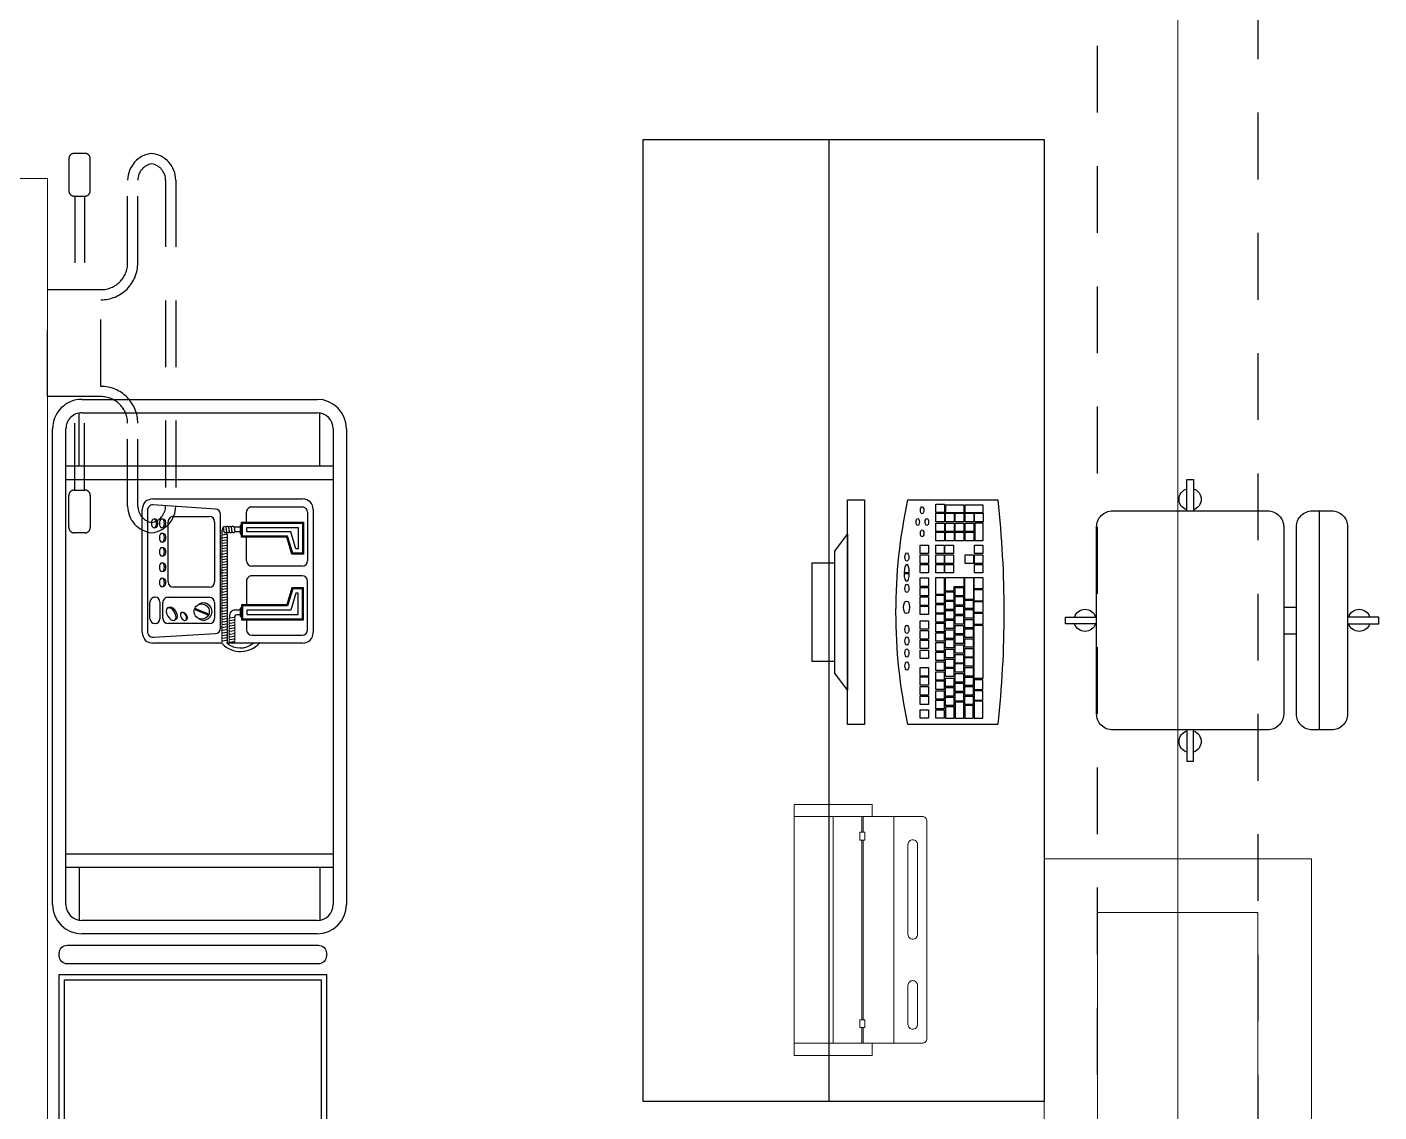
# Model space of a CAD drawing. Header units: metres. Extents: x -22 to 564, y 0 to 143.
# Drawn here: x 213.03 to 215.56, y 35.805 to 37.835 of the extents above; entities that cross this region are included whole.
import ezdxf

# ---------------------------------------------------------------- set-up
doc = ezdxf.new("R2010")
doc.units = ezdxf.units.M
for name, pattern in [('EJES630', [6.3, 5.5, -0.4, 0, -0.4]), ('XREF 2N NEURO-ONCOLOGIA$0$HIDDEN2', [0.1875, 0.125, -0.0625]), ('XREF 2N NEURO-ONCOLOGIA$0$RX-PBAJA$0$HIDDEN2', [0.1875, 0.125, -0.0625])]:
    doc.linetypes.add(name, pattern=pattern)
doc.layers.add('EJES', color=11, linetype='EJES630', lineweight=0)
doc.layers.add('XREF 2N NEURO-ONCOLOGIA$0$MUROS DE TABLAROCA', color=150, linetype='Continuous', lineweight=13)
for name, color, linetype in [('XREF 2N NEURO-ONCOLOGIA$0$CONTRAVENTEOS', 6, 'XREF 2N NEURO-ONCOLOGIA$0$HIDDEN2'), ('XREF 2N NEURO-ONCOLOGIA$0$MOBILIARIO', 161, 'Continuous'), ('XREF 2N NEURO-ONCOLOGIA$0$Mobiliario Fijo', 40, 'Continuous')]:
    doc.layers.add(name, color=color, linetype=linetype)

# ---------------------------------------------------------------- blocks, each defined once
blk = doc.blocks.new('XREF 2N NEURO-ONCOLOGIA$0$A-01 CONJUNTO$0$XR-PLANTA QUINTO NIVEL$0$COMPUTADORA PLASMA')
for points in [[(-0.0663, 0.2099), (-0.0983, 0.2099), (-0.0983, -0.2101), (-0.0663, -0.2101)], [(-0.0428, 0.114), (-0.0663, 0.146), (-0.0663, -0.146), (-0.0428, -0.114)]]:
    blk.add_lwpolyline(points, close=True)
blk.add_lwpolyline([(-0.0428, 0.0914), (0, 0.0914), (0, -0.0914), (-0.0428, -0.0914)])
blk = doc.blocks.new('XREF 2N NEURO-ONCOLOGIA$0$A-01 CONJUNTO$0$XR-PLANTA QUINTO NIVEL$0$TECLADO')
for p, q in [((0.1794, 0.21), (0.0114, 0.21)), ((0.0114, -0.21), (0.1794, -0.21))]:
    blk.add_line(p, q)
at = {"color": 0}
for p, q in [((0.075, 0.0647), (0.075, 0.0475)), ((0.1095, 0.0647), (0.075, 0.0647)), ((0.1095, 0.039), (0.1095, 0.0647)), ((0.1867, 0.0745), (0.177, 0.0745)), ((0.1867, 0.0726), (0.177, 0.0726)), ((0.075, 0.0475), (0.0933, 0.0475)), ((0.0933, 0.0475), (0.0933, 0.039)), ((0.0933, 0.039), (0.1095, 0.039))]:
    blk.add_line(p, q, dxfattribs=at)
for points in [[(0.0547, 0.1692), (0.0547, 0.1852), (0.0388, 0.1852), (0.0388, 0.1692), (0.0547, 0.1692)], [(0.0721, 0.1692), (0.0721, 0.1852), (0.0562, 0.1852), (0.0562, 0.1692), (0.0721, 0.1692)], [(0.091, 0.1692), (0.091, 0.1852), (0.075, 0.1852), (0.075, 0.1692), (0.091, 0.1692)], [(0.1091, 0.1692), (0.1091, 0.1852), (0.0931, 0.1852), (0.0931, 0.1692), (0.1091, 0.1692)], [(0.1272, 0.1862), (0.1272, 0.2022), (0.1112, 0.2022), (0.1112, 0.1862), (0.1272, 0.1862)], [(0.1272, 0.1692), (0.1272, 0.1852), (0.1112, 0.1852), (0.1112, 0.1692), (0.1272, 0.1692)], [(0.0721, 0.1507), (0.0721, 0.1666), (0.0562, 0.1666), (0.0562, 0.1507), (0.0721, 0.1507)], [(0.091, 0.1507), (0.091, 0.1666), (0.075, 0.1666), (0.075, 0.1507), (0.091, 0.1507)], [(0.1091, 0.1507), (0.1091, 0.1666), (0.0931, 0.1666), (0.0931, 0.1507), (0.1091, 0.1507)], [(0.1272, 0.1507), (0.1272, 0.1666), (0.1112, 0.1666), (0.1112, 0.1507), (0.1272, 0.1507)], [(0.0721, 0.1336), (0.0721, 0.1496), (0.0562, 0.1496), (0.0562, 0.1336), (0.0721, 0.1336)], [(0.091, 0.1336), (0.091, 0.1496), (0.075, 0.1496), (0.075, 0.1336), (0.091, 0.1336)], [(0.1091, 0.1336), (0.1091, 0.1496), (0.0931, 0.1496), (0.0931, 0.1336), (0.1091, 0.1336)], [(0.1272, 0.1336), (0.1272, 0.1496), (0.1112, 0.1496), (0.1112, 0.1336), (0.1272, 0.1336)], [(0.0552, 0.1096), (0.0552, 0.1256), (0.0392, 0.1256), (0.0392, 0.1096), (0.0552, 0.1096)], [(0.0552, 0.0912), (0.0552, 0.1072), (0.0392, 0.1072), (0.0392, 0.0912), (0.0552, 0.0912)], [(0.0726, 0.0912), (0.0726, 0.1072), (0.0566, 0.1072), (0.0566, 0.0912), (0.0726, 0.0912)], [(0.1102, 0.1096), (0.1102, 0.1256), (0.0942, 0.1256), (0.0942, 0.1096), (0.1102, 0.1096)], [(0.1102, 0.0912), (0.1102, 0.1072), (0.0942, 0.1072), (0.0942, 0.0912), (0.1102, 0.0912)], [(0.1276, 0.1096), (0.1276, 0.1256), (0.1116, 0.1256), (0.1116, 0.1096), (0.1276, 0.1096)], [(0.1276, 0.0912), (0.1276, 0.1072), (0.1116, 0.1072), (0.1116, 0.0912), (0.1276, 0.0912)], [(0.1569, 0.1096), (0.1569, 0.1256), (0.1409, 0.1256), (0.1409, 0.1096), (0.1569, 0.1096)], [(0.1569, 0.0912), (0.1569, 0.1072), (0.1409, 0.1072), (0.1409, 0.0912), (0.1569, 0.0912)], [(0.0552, 0.0734), (0.0552, 0.0893), (0.0392, 0.0893), (0.0392, 0.0734), (0.0552, 0.0734)], [(0.1102, 0.0734), (0.1102, 0.0893), (0.0942, 0.0893), (0.0942, 0.0734), (0.1102, 0.0734)], [(0.1276, 0.0734), (0.1276, 0.0893), (0.1116, 0.0893), (0.1116, 0.0734), (0.1276, 0.0734)], [(0.1569, 0.0734), (0.1569, 0.0893), (0.1409, 0.0893), (0.1409, 0.0734), (0.1569, 0.0734)], [(0.1569, 0.048), (0.1569, 0.064), (0.1409, 0.064), (0.1409, 0.048), (0.1569, 0.048)], [(0.0914, 0.0303), (0.0914, 0.0462), (0.0754, 0.0462), (0.0754, 0.0303), (0.0914, 0.0303)], [(0.0914, 0.0131), (0.0914, 0.0291), (0.0754, 0.0291), (0.0754, 0.0131), (0.0914, 0.0131)], [(0.1095, 0.0219), (0.1095, 0.0379), (0.0935, 0.0379), (0.0935, 0.0219), (0.1095, 0.0219)], [(0.1276, 0.0159), (0.1276, 0.0319), (0.1116, 0.0319), (0.1116, 0.0159), (0.1276, 0.0159)], [(0.1569, 0.0303), (0.1569, 0.0462), (0.1409, 0.0462), (0.1409, 0.0303), (0.1569, 0.0303)], [(0.1569, 0.0124), (0.1569, 0.0284), (0.1409, 0.0284), (0.1409, 0.0124), (0.1569, 0.0124)], [(0.0733, 0.0066), (0.0733, 0.0225), (0.0573, 0.0225), (0.0573, 0.0066), (0.0733, 0.0066)], [(0.0733, -0.0111), (0.0733, 0.0048), (0.0573, 0.0048), (0.0573, -0.0111), (0.0733, -0.0111)], [(0.0914, -0.0046), (0.0914, 0.0114), (0.0754, 0.0114), (0.0754, -0.0046), (0.0914, -0.0046)], [(0.1095, 0.0048), (0.1095, 0.0207), (0.0935, 0.0207), (0.0935, 0.0048), (0.1095, 0.0048)], [(0.1095, -0.013), (0.1095, 0.003), (0.0935, 0.003), (0.0935, -0.013), (0.1095, -0.013)], [(0.1276, -0.0018), (0.1276, 0.0142), (0.1116, 0.0142), (0.1116, -0.0018), (0.1276, -0.0018)], [(0.1569, -0.0046), (0.1569, 0.0114), (0.1409, 0.0114), (0.1409, -0.0046), (0.1569, -0.0046)], [(0.0733, -0.0296), (0.0733, -0.0136), (0.0573, -0.0136), (0.0573, -0.0296), (0.0733, -0.0296)], [(0.0914, -0.0223), (0.0914, -0.0063), (0.0754, -0.0063), (0.0754, -0.0223), (0.0914, -0.0223)], [(0.0914, -0.0407), (0.0914, -0.0248), (0.0754, -0.0248), (0.0754, -0.0407), (0.0914, -0.0407)], [(0.1095, -0.0307), (0.1095, -0.0147), (0.0935, -0.0147), (0.0935, -0.0307), (0.1095, -0.0307)], [(0.1276, -0.019), (0.1276, -0.003), (0.1116, -0.003), (0.1116, -0.019), (0.1276, -0.019)], [(0.1276, -0.0367), (0.1276, -0.0207), (0.1116, -0.0207), (0.1116, -0.0367), (0.1276, -0.0367)], [(0.1569, -0.0321), (0.1569, -0.0161), (0.1409, -0.0161), (0.1409, -0.0321), (0.1569, -0.0321)], [(0.0733, -0.0474), (0.0733, -0.0314), (0.0573, -0.0314), (0.0573, -0.0474), (0.0733, -0.0474)], [(0.0733, -0.0658), (0.0733, -0.0499), (0.0573, -0.0499), (0.0573, -0.0658), (0.0733, -0.0658)], [(0.0914, -0.0586), (0.0914, -0.0426), (0.0754, -0.0426), (0.0754, -0.0586), (0.0914, -0.0586)], [(0.1095, -0.0491), (0.1095, -0.0331), (0.0935, -0.0331), (0.0935, -0.0491), (0.1095, -0.0491)], [(0.1276, -0.0544), (0.1276, -0.0384), (0.1116, -0.0384), (0.1116, -0.0544), (0.1276, -0.0544)], [(0.1569, -0.0505), (0.1569, -0.0345), (0.1409, -0.0345), (0.1409, -0.0505), (0.1569, -0.0505)], [(0.0733, -0.0841), (0.0733, -0.0681), (0.0573, -0.0681), (0.0573, -0.0841), (0.0733, -0.0841)], [(0.0914, -0.077), (0.0914, -0.061), (0.0754, -0.061), (0.0754, -0.077), (0.0914, -0.077)], [(0.1095, -0.0669), (0.1095, -0.051), (0.0935, -0.051), (0.0935, -0.0669), (0.1095, -0.0669)], [(0.1095, -0.0854), (0.1095, -0.0694), (0.0935, -0.0694), (0.0935, -0.0854), (0.1095, -0.0854)], [(0.1276, -0.0728), (0.1276, -0.0568), (0.1116, -0.0568), (0.1116, -0.0728), (0.1276, -0.0728)], [(0.1276, -0.0907), (0.1276, -0.0747), (0.1116, -0.0747), (0.1116, -0.0907), (0.1276, -0.0907)], [(0.1569, -0.0683), (0.1569, -0.0524), (0.1409, -0.0524), (0.1409, -0.0683), (0.1569, -0.0683)], [(0.1569, -0.0867), (0.1569, -0.0708), (0.1409, -0.0708), (0.1409, -0.0867), (0.1569, -0.0867)], [(0.0733, -0.1011), (0.0733, -0.0851), (0.0573, -0.0851), (0.0573, -0.1011), (0.0733, -0.1011)], [(0.0914, -0.0953), (0.0914, -0.0793), (0.0754, -0.0793), (0.0754, -0.0953), (0.0914, -0.0953)], [(0.0914, -0.1123), (0.0914, -0.0963), (0.0754, -0.0963), (0.0754, -0.1123), (0.0914, -0.1123)], [(0.1095, -0.1036), (0.1095, -0.0877), (0.0935, -0.0877), (0.0935, -0.1036), (0.1095, -0.1036)], [(0.1276, -0.1091), (0.1276, -0.0931), (0.1116, -0.0931), (0.1116, -0.1091), (0.1276, -0.1091)], [(0.0733, -0.1197), (0.0733, -0.1037), (0.0573, -0.1037), (0.0573, -0.1197), (0.0733, -0.1197)], [(0.0733, -0.1374), (0.0733, -0.1214), (0.0573, -0.1214), (0.0573, -0.1374), (0.0733, -0.1374)], [(0.0914, -0.1308), (0.0914, -0.1149), (0.0754, -0.1149), (0.0754, -0.1308), (0.0914, -0.1308)], [(0.1095, -0.1206), (0.1095, -0.1047), (0.0935, -0.1047), (0.0935, -0.1206), (0.1095, -0.1206)], [(0.1095, -0.1392), (0.1095, -0.1232), (0.0935, -0.1232), (0.0935, -0.1392), (0.1095, -0.1392)], [(0.1276, -0.1273), (0.1276, -0.1114), (0.1116, -0.1114), (0.1116, -0.1273), (0.1276, -0.1273)], [(0.1569, -0.1197), (0.1569, -0.1037), (0.1409, -0.1037), (0.1409, -0.1197), (0.1569, -0.1197)], [(0.1569, -0.1367), (0.1569, -0.1207), (0.1409, -0.1207), (0.1409, -0.1367), (0.1569, -0.1367)], [(0.0733, -0.1552), (0.0733, -0.1393), (0.0573, -0.1393), (0.0573, -0.1552), (0.0733, -0.1552)], [(0.0914, -0.1485), (0.0914, -0.1326), (0.0754, -0.1326), (0.0754, -0.1485), (0.0914, -0.1485)], [(0.0914, -0.1664), (0.0914, -0.1504), (0.0754, -0.1504), (0.0754, -0.1664), (0.0914, -0.1664)], [(0.1095, -0.1569), (0.1095, -0.1409), (0.0935, -0.1409), (0.0935, -0.1569), (0.1095, -0.1569)], [(0.1276, -0.1444), (0.1276, -0.1284), (0.1116, -0.1284), (0.1116, -0.1444), (0.1276, -0.1444)], [(0.1276, -0.1629), (0.1276, -0.1469), (0.1116, -0.1469), (0.1116, -0.1629), (0.1276, -0.1629)], [(0.1569, -0.1552), (0.1569, -0.1393), (0.1409, -0.1393), (0.1409, -0.1552), (0.1569, -0.1552)], [(0.0733, -0.173), (0.0733, -0.1571), (0.0573, -0.1571), (0.0573, -0.173), (0.0733, -0.173)], [(0.1095, -0.1748), (0.1095, -0.1588), (0.0935, -0.1588), (0.0935, -0.1748), (0.1095, -0.1748)], [(0.1276, -0.1806), (0.1276, -0.1647), (0.1116, -0.1647), (0.1116, -0.1806), (0.1276, -0.1806)], [(0.1569, -0.173), (0.1569, -0.157), (0.1409, -0.157), (0.1409, -0.173), (0.1569, -0.173)], [(0.1276, -0.1985), (0.1276, -0.1825), (0.1116, -0.1825), (0.1116, -0.1985), (0.1276, -0.1985)], [(0.1569, -0.1985), (0.1569, -0.1825), (0.1409, -0.1825), (0.1409, -0.1985), (0.1569, -0.1985)]]:
    blk.add_lwpolyline(points, dxfattribs=at)
for points in [[(0.0723, 0.1861), (0.0723, 0.2011), (0.0392, 0.2011), (0.0392, 0.1861)], [(0.1086, 0.1861), (0.1086, 0.2008), (0.0747, 0.2008), (0.0747, 0.1861)], [(0.0546, 0.1667), (0.0546, 0.134), (0.0385, 0.134), (0.0385, 0.1667)], [(0.0556, 0.0434), (0.0556, 0.0648), (0.0393, 0.0648), (0.0393, 0.0434)], [(0.0732, 0.024), (0.0732, 0.0647), (0.0571, 0.0647), (0.0571, 0.024)], [(0.1276, 0.0333), (0.1276, 0.0647), (0.1116, 0.0647), (0.1116, 0.0333)], [(0.0556, 0.0207), (0.0556, 0.0421), (0.0393, 0.0421), (0.0393, 0.0207)], [(0.0556, -0.0006), (0.0556, 0.0197), (0.0393, 0.0197), (0.0393, -0.0006)], [(0.0556, -0.0232), (0.0556, -0.0016), (0.0392, -0.0016), (0.0392, -0.0232)], [(0.0556, -0.1241), (0.0556, -0.0241), (0.0393, -0.0241), (0.0393, -0.1241)], [(0.0556, -0.1264), (0.0556, -0.1444), (0.0393, -0.1444), (0.0393, -0.1264)], [(0.0556, -0.147), (0.0556, -0.1649), (0.0393, -0.1649), (0.0393, -0.147)], [(0.0554, -0.1668), (0.0554, -0.1985), (0.0393, -0.1985), (0.0393, -0.1668)], [(0.0731, -0.1745), (0.0731, -0.1985), (0.0574, -0.1985), (0.0574, -0.1745)], [(0.0912, -0.1681), (0.0912, -0.1985), (0.0752, -0.1985), (0.0752, -0.1681)], [(0.1093, -0.1769), (0.1093, -0.1985), (0.0932, -0.1985), (0.0932, -0.1769)]]:
    blk.add_lwpolyline(points, close=True, dxfattribs=at)
for centre, radius, start, end in [((1.9378, 0), 1.9378, 173.7786, 186.2214), ((-0.7911, 0), 0.993, 347.7905, 12.2095)]:
    blk.add_arc(centre, radius, start, end)
at = {"color": 0, "extrusion": (0, 0, -1)}
for centre, major_axis in [((0.1529, 0.1907), (0, 0.00665)), ((0.1441, 0.1688), (0, 0.00665)), ((0.1529, 0.1474), (0, 0.00665)), ((0.1612, 0.1688), (0, 0.00665)), ((0.1815, 0.103), (0, 0.00782)), ((0.1815, 0.0444), (0, 0.00782)), ((0.182, 0.0091), (0, 0.0117)), ((0.1815, -0.0323), (0, 0.00782)), ((0.1815, -0.0539), (0, 0.00782)), ((0.1815, -0.0763), (0, 0.00782)), ((0.1815, -0.1007), (0, 0.00782))]:
    blk.add_ellipse(centre, major_axis=major_axis, ratio=0.470035, dxfattribs=at)
for centre, start_param, end_param in [((0.1818, 0.0737), 4.762857, 7.803514), ((0.1818, 0.073), 7.880054, 10.969502)]:
    blk.add_ellipse(centre, major_axis=(0, 0.0153), ratio=0.319888, start_param=start_param, end_param=end_param, dxfattribs=at)
blk = doc.blocks.new('XREF 2N NEURO-ONCOLOGIA$0$A$Cc6f28d17')
at = {"extrusion": (-1.12301e-09, -1.54614e-16, -1), "xscale": -1, "zscale": -1, "rotation": 359.9999921124361}
for name, p in [('XREF 2N NEURO-ONCOLOGIA$0$A-01 CONJUNTO$0$XR-PLANTA QUINTO NIVEL$0$TECLADO', (0.0726, -0.0912)), ('XREF 2N NEURO-ONCOLOGIA$0$A-01 CONJUNTO$0$XR-PLANTA QUINTO NIVEL$0$COMPUTADORA PLASMA', (-0.2865, -0.0912))]:
    blk.add_blockref(name, p, dxfattribs=at)
blk = doc.blocks.new('XREF 2N NEURO-ONCOLOGIA$0$A$Cc4cfa18a')
at = {"lineweight": 0}
for p, q in [((-0.2121, -0.0617), (0.2121, -0.0617)), ((-0.2121, -0.1189), (-0.1827, -0.1189)), ((-0.2121, -0.1217), (-0.1827, -0.1217)), ((-0.1681, -0.1189), (0.1681, -0.1189)), ((-0.1681, -0.1217), (0.1681, -0.1217)), ((0.1827, -0.1189), (0.2121, -0.1189)), ((0.1827, -0.1217), (0.2121, -0.1217)), ((0.2121, -0.1751), (-0.2121, -0.1751))]:
    blk.add_line(p, q, dxfattribs=at)
blk.add_lwpolyline([(-0.2121, -0.248), (-0.2121, -0.0088, -0.414214), (-0.2033, 0), (0.2033, 0, -0.414214), (0.2121, -0.0088), (0.2121, -0.248)], format="xyb", dxfattribs=at)
for points in [[(-0.16, -0.0176), (0.0085, -0.0176, -0.414214), (0.0173, -0.0264), (0.0173, -0.0265, -0.414214), (0.0085, -0.0353), (-0.16, -0.0353, -0.414214), (-0.1688, -0.0265), (-0.1688, -0.0264, -0.414214)], [(0.1037, -0.0353, -0.414214), (0.0949, -0.0265), (0.0949, -0.0264, -0.414214), (0.1037, -0.0176), (0.1769, -0.0176, -0.414214), (0.1857, -0.0264), (0.1857, -0.0265, -0.414214), (0.1769, -0.0353)]]:
    blk.add_lwpolyline(points, format="xyb", close=True, dxfattribs=at)
blk.add_lwpolyline([(0.2121, -0.1024), (0.2347, -0.1024), (0.2347, -0.248), (-0.2347, -0.248), (-0.2347, -0.1024), (-0.2121, -0.1024)], dxfattribs=at)
for points in [[(-0.1827, -0.1161), (-0.1681, -0.1161), (-0.1681, -0.1255), (-0.1827, -0.1255)], [(0.1681, -0.1255), (0.1827, -0.1255), (0.1827, -0.1161), (0.1681, -0.1161)]]:
    blk.add_lwpolyline(points, close=True, dxfattribs=at)
blk = doc.blocks.new('XREF 2N NEURO-ONCOLOGIA$0$CARCURAC')
for points in [[(-0.365, -0.015, 0.414214), (-0.38, 0), (-0.385, 0, 0.414214), (-0.4, -0.015), (-0.4, -0.485, 0.414214), (-0.385, -0.5), (-0.38, -0.5, 0.414214), (-0.365, -0.485)], [(0.365, -0.485, 0.414214), (0.38, -0.5), (0.385, -0.5, 0.414214), (0.4, -0.485), (0.4, -0.015, 0.414214), (0.385, 0), (0.38, 0, 0.414214), (0.365, -0.015)]]:
    blk.add_lwpolyline(points, format="xyb", close=True)
for points in [[(0.345, -0.5), (0.345, 0), (-0.345, 0), (-0.345, -0.5)], [(0.335, -0.49), (0.335, -0.01), (-0.335, -0.01), (-0.335, -0.49)]]:
    blk.add_lwpolyline(points, close=True)
blk = doc.blocks.new('XREF 2N NEURO-ONCOLOGIA$0$silla')
at = {"layer": 'XREF 2N NEURO-ONCOLOGIA$0$MOBILIARIO'}
for p, q in [((54.2588, 36.8035), (54.6688, 36.8035)), ((54.4388, 36.7364), (54.4388, 36.7603)), ((54.4888, 36.7364), (54.4888, 36.7603))]:
    blk.add_line(p, q, dxfattribs=at)
for points in [[(54.4576, 36.8561), (54.4576, 36.9147), (54.47, 36.9147), (54.47, 36.8561)], [(54.2588, 36.5552), (54.2003, 36.5552), (54.2003, 36.5676), (54.2588, 36.5676)], [(54.6688, 36.5552), (54.7274, 36.5552), (54.7274, 36.5676), (54.6688, 36.5676)], [(54.4576, 36.3864), (54.4576, 36.3279), (54.47, 36.3279), (54.47, 36.3864)]]:
    blk.add_lwpolyline(points, dxfattribs=at)
for points in [[(54.6688, 36.8261, 0.414214), (54.6388, 36.8561), (54.2888, 36.8561, 0.414214), (54.2588, 36.8261), (54.2588, 36.7903, 0.414214), (54.2888, 36.7603), (54.6388, 36.7603, 0.414214), (54.6688, 36.7903)], [(54.6688, 36.7064, 0.414214), (54.6388, 36.7364), (54.2888, 36.7364, 0.414214), (54.2588, 36.7064), (54.2588, 36.4164, 0.414214), (54.2888, 36.3864), (54.6388, 36.3864, 0.414214), (54.6688, 36.4164)]]:
    blk.add_lwpolyline(points, format="xyb", close=True, dxfattribs=at)
for centre, start, end in [((54.4638, 36.8777), 107.3771, 252.6229), ((54.4638, 36.8777), 287.378, 72.622), ((54.2372, 36.5614), 17.378, 162.622), ((54.6904, 36.5614), 17.378, 162.622), ((54.2372, 36.5614), 197.3771, 342.6229), ((54.6904, 36.5614), 197.3771, 342.6229), ((54.4638, 36.3648), 107.3771, 252.6229), ((54.4638, 36.3648), 287.378, 72.622)]:
    blk.add_arc(centre, 0.0207, start, end, dxfattribs=at)
blk = doc.blocks.new('XREF 2N NEURO-ONCOLOGIA$0$A$C8da90078')
at = {"linetype": 'XREF 2N NEURO-ONCOLOGIA$0$RX-PBAJA$0$HIDDEN2'}
for p, q in [((0.051, 0.275), (0.051, 0.1)), ((0.069, 0.275), (0.069, 0.1)), ((0.051, -0.275), (0.051, -0.1)), ((0.069, -0.275), (0.069, -0.1))]:
    blk.add_line(p, q, dxfattribs=at)
for points in [[(0.195, -0.3548, -0.38517), (0.15, -0.305), (0.15, -0.15, 0.414214), (0.1, -0.1), (0, -0.1), (0, 0.1), (0.1, 0.1, 0.414214), (0.15, 0.15), (0.15, 0.305, -0.38517), (0.195, 0.3547, -0.38517), (0.24, 0.305), (0.24, -0.305, -0.38517), (0.195, -0.3548)], [(0.07, 0.355), (0.05, 0.355, 0.414214), (0.04, 0.345), (0.04, 0.285, 0.414214), (0.05, 0.275), (0.07, 0.275, 0.414214), (0.08, 0.285), (0.08, 0.345, 0.414214)], [(0.195, -0.3356, -0.367523), (0.169, -0.305), (0.169, -0.15, 0.414214), (0.1, -0.081), (0.1, -0.081), (0.1, 0.081), (0.1, 0.081, 0.414214), (0.169, 0.15), (0.169, 0.305, -0.367523), (0.195, 0.3356, -0.367523), (0.221, 0.305), (0.221, -0.305, -0.367523), (0.195, -0.3356, -0.367523)], [(0.07, -0.355), (0.05, -0.355, -0.414214), (0.04, -0.345), (0.04, -0.285, -0.414214), (0.05, -0.275), (0.07, -0.275, -0.414214), (0.08, -0.285), (0.08, -0.345, -0.414214)]]:
    blk.add_lwpolyline(points, format="xyb", close=True, dxfattribs=at)
for points in [[(0.19, 0.355), (0.19, 0.355)], [(0.19, 0.336), (0.19, 0.336)], [(0.2, -0.355), (0.2, -0.355)]]:
    blk.add_lwpolyline(points, close=True, dxfattribs=at)
blk = doc.blocks.new('XREF 2N NEURO-ONCOLOGIA$0$A$Cff1dfe21')
at = {"ltscale": 0.5}
blk.add_blockref('XREF 2N NEURO-ONCOLOGIA$0$A$C8da90078', (-0.1517, 0.0233), dxfattribs=at)
blk = doc.blocks.new('XREF 2N NEURO-ONCOLOGIA$0$A$C15ea83a9')
for p, q in [((-0.495, 0.5), (-0.055, 0.5)), ((-0.5, 0.375), (-0.5, 0.4746)), ((-0.495, 0.475), (-0.055, 0.475)), ((-0.05, 0.375), (-0.05, 0.475)), ((-0.55, -0.445), (-0.55, 0.445)), ((-0.525, -0.445), (-0.525, 0.445)), ((-0.025, 0.445), (-0.025, -0.445)), ((0, 0.445), (0, -0.445)), ((-0.025, 0.375), (-0.525, 0.375)), ((-0.025, 0.35), (-0.525, 0.35)), ((-0.4677, -0.0439), (-0.3266, -0.0439)), ((-0.3314, -0.0457), (-0.3401, -0.047)), ((-0.3174, -0.0481), (-0.3261, -0.0494)), ((-0.3166, -0.0439), (-0.1877, -0.0439)), ((-0.4877, -0.2939), (-0.4877, -0.0639)), ((-0.4772, -0.069), (-0.4772, -0.1599)), ((-0.3728, -0.059), (-0.4672, -0.059)), ((-0.3628, -0.0873), (-0.3628, -0.069)), ((-0.3314, -0.0508), (-0.3401, -0.0521)), ((-0.3314, -0.0559), (-0.3401, -0.0572)), ((-0.3314, -0.061), (-0.3401, -0.0622)), ((-0.3314, -0.0661), (-0.3401, -0.0673)), ((-0.3314, -0.0711), (-0.3401, -0.0724)), ((-0.3174, -0.0532), (-0.3261, -0.0545)), ((-0.3174, -0.0583), (-0.3261, -0.0596)), ((-0.3174, -0.0634), (-0.3261, -0.0646)), ((-0.3174, -0.0684), (-0.3261, -0.0697)), ((-0.3174, -0.0735), (-0.3261, -0.0748)), ((-0.314, -0.0717), (-0.314, -0.2849)), ((-0.1888, -0.0551), (-0.3051, -0.0617)), ((-0.1777, -0.2928), (-0.1777, -0.0651)), ((-0.1677, -0.0639), (-0.1677, -0.2939)), ((-0.4695, -0.0873), (-0.4695, -0.1473)), ((-0.3537, -0.0873), (-0.4695, -0.0873)), ((-0.4674, -0.0893), (-0.4674, -0.1453)), ((-0.3554, -0.0893), (-0.4674, -0.0893)), ((-0.4595, -0.0973), (-0.4595, -0.1373)), ((-0.3637, -0.0973), (-0.4595, -0.0973)), ((-0.3637, -0.1056), (-0.3637, -0.0973)), ((-0.3554, -0.1139), (-0.3554, -0.0893)), ((-0.3537, -0.1156), (-0.3537, -0.0873)), ((-0.3537, -0.0936), (-0.3537, -0.1093)), ((-0.3513, -0.0936), (-0.3537, -0.0936)), ((-0.3513, -0.1093), (-0.3513, -0.0936)), ((-0.3513, -0.0971), (-0.3451, -0.0971)), ((-0.3314, -0.0762), (-0.3401, -0.0775)), ((-0.3314, -0.0813), (-0.3401, -0.0826)), ((-0.3314, -0.0864), (-0.3401, -0.0876)), ((-0.3314, -0.0915), (-0.3401, -0.0927)), ((-0.3174, -0.0786), (-0.3261, -0.0799)), ((-0.3174, -0.0837), (-0.3261, -0.085)), ((-0.3174, -0.0888), (-0.3261, -0.09)), ((-0.3174, -0.0939), (-0.3261, -0.0951)), ((-0.3174, -0.0989), (-0.3261, -0.1002)), ((-0.3033, -0.1198), (-0.3033, -0.0905)), ((-0.2933, -0.0805), (-0.2162, -0.0805)), ((-0.2685, -0.1083), (-0.2899, -0.0995)), ((-0.2677, -0.1064), (-0.2891, -0.0976)), ((-0.2062, -0.0905), (-0.2062, -0.1198)), ((-0.2009, -0.1208), (-0.2009, -0.0895)), ((-0.1919, -0.0805), (-0.1913, -0.0805)), ((-0.1823, -0.0895), (-0.1823, -0.1208)), ((-0.4554, -0.1373), (-0.4459, -0.1056)), ((-0.4494, -0.1453), (-0.4397, -0.1139)), ((-0.4479, -0.1473), (-0.4385, -0.1156)), ((-0.4459, -0.1056), (-0.3637, -0.1056)), ((-0.4397, -0.1139), (-0.3554, -0.1139)), ((-0.4385, -0.1156), (-0.3537, -0.1156)), ((-0.3628, -0.1599), (-0.3628, -0.1156)), ((-0.3537, -0.1093), (-0.3513, -0.1093)), ((-0.3513, -0.1058), (-0.3395, -0.1058)), ((-0.3174, -0.104), (-0.3261, -0.1053)), ((-0.3174, -0.1091), (-0.3261, -0.1104)), ((-0.3174, -0.1142), (-0.3261, -0.1155)), ((-0.3174, -0.1193), (-0.3261, -0.1205)), ((-0.3174, -0.1244), (-0.3261, -0.1256)), ((-0.4695, -0.1473), (-0.4479, -0.1473)), ((-0.4674, -0.1453), (-0.4494, -0.1453)), ((-0.4595, -0.1373), (-0.4554, -0.1373)), ((-0.3174, -0.1294), (-0.3261, -0.1307)), ((-0.3174, -0.1345), (-0.3261, -0.1358)), ((-0.3174, -0.1396), (-0.3261, -0.1409)), ((-0.3174, -0.1447), (-0.3261, -0.1459)), ((-0.3174, -0.1498), (-0.3261, -0.151)), ((-0.2162, -0.1298), (-0.2933, -0.1298)), ((-0.2933, -0.1484), (-0.2263, -0.1484)), ((-0.1913, -0.1298), (-0.1919, -0.1298)), ((-0.4672, -0.1699), (-0.3728, -0.1699)), ((-0.3174, -0.1548), (-0.3261, -0.1561)), ((-0.3174, -0.1599), (-0.3261, -0.1612)), ((-0.3174, -0.165), (-0.3261, -0.1663)), ((-0.3174, -0.1701), (-0.3261, -0.1714)), ((-0.3174, -0.1752), (-0.3261, -0.1764)), ((-0.3033, -0.2711), (-0.3033, -0.1584)), ((-0.2163, -0.1584), (-0.2163, -0.2711)), ((-0.4772, -0.2888), (-0.4772, -0.1979)), ((-0.4672, -0.1879), (-0.3728, -0.1879)), ((-0.3628, -0.1979), (-0.3628, -0.2422)), ((-0.3174, -0.1803), (-0.3261, -0.1815)), ((-0.3174, -0.1853), (-0.3261, -0.1866)), ((-0.3174, -0.1904), (-0.3261, -0.1917)), ((-0.3174, -0.1955), (-0.3261, -0.1968)), ((-0.3174, -0.2006), (-0.3261, -0.2019)), ((-0.4695, -0.2705), (-0.4695, -0.2105)), ((-0.4695, -0.2105), (-0.4479, -0.2105)), ((-0.4674, -0.2685), (-0.4674, -0.2125)), ((-0.4674, -0.2125), (-0.4494, -0.2125)), ((-0.4595, -0.2605), (-0.4595, -0.2205)), ((-0.4595, -0.2205), (-0.4554, -0.2205)), ((-0.4554, -0.2205), (-0.4459, -0.2522)), ((-0.4494, -0.2125), (-0.4397, -0.2439)), ((-0.4479, -0.2105), (-0.4385, -0.2422)), ((-0.3174, -0.2057), (-0.3261, -0.2069)), ((-0.3174, -0.2107), (-0.3261, -0.212)), ((-0.3174, -0.2158), (-0.3261, -0.2171)), ((-0.3174, -0.2209), (-0.3261, -0.2222)), ((-0.3174, -0.226), (-0.3261, -0.2273)), ((-0.4459, -0.2522), (-0.3637, -0.2522)), ((-0.4397, -0.2439), (-0.3554, -0.2439)), ((-0.4385, -0.2422), (-0.3537, -0.2422)), ((-0.3637, -0.2522), (-0.3637, -0.2605)), ((-0.3554, -0.2439), (-0.3554, -0.2685)), ((-0.3537, -0.2422), (-0.3537, -0.2705)), ((-0.3537, -0.2485), (-0.3537, -0.2642)), ((-0.3513, -0.2485), (-0.3537, -0.2485)), ((-0.3513, -0.2642), (-0.3513, -0.2485)), ((-0.3513, -0.252), (-0.3408, -0.252)), ((-0.3395, -0.2607), (-0.3408, -0.252)), ((-0.3344, -0.2607), (-0.3357, -0.252)), ((-0.3293, -0.2607), (-0.3306, -0.252)), ((-0.3174, -0.2311), (-0.3261, -0.2323)), ((-0.3174, -0.2362), (-0.3261, -0.2374)), ((-0.3174, -0.2412), (-0.3261, -0.2425)), ((-0.3174, -0.2463), (-0.3261, -0.2476)), ((-0.3243, -0.2607), (-0.3255, -0.252)), ((-0.3192, -0.2607), (-0.3204, -0.252)), ((-0.3537, -0.2705), (-0.4695, -0.2705)), ((-0.3554, -0.2685), (-0.4674, -0.2685)), ((-0.3637, -0.2605), (-0.4595, -0.2605)), ((-0.3628, -0.2705), (-0.3628, -0.2888)), ((-0.3537, -0.2642), (-0.3513, -0.2642)), ((-0.3513, -0.2607), (-0.3395, -0.2607)), ((-0.3728, -0.2988), (-0.4672, -0.2988)), ((-0.3051, -0.2949), (-0.1877, -0.3028)), ((-0.2263, -0.2811), (-0.2933, -0.2811)), ((-0.1877, -0.3139), (-0.4677, -0.3139)), ((-0.025, -0.35), (-0.525, -0.35)), ((-0.525, -0.375), (-0.025, -0.375)), ((-0.5, -0.375), (-0.5, -0.475)), ((-0.05, -0.375), (-0.05, -0.475)), ((-0.055, -0.475), (-0.495, -0.475)), ((-0.055, -0.5), (-0.495, -0.5))]:
    blk.add_line(p, q)
blk.add_circle((-0.279, -0.1031), 0.0142)
for centre, radius, start, end in [((-0.495, 0.445), 0.055, 90, 180), ((-0.055, 0.445), 0.055, 0, 90), ((-0.495, 0.445), 0.03, 90, 180), ((-0.055, 0.445), 0.03, 0, 90), ((-0.055, 0.445), 0.03, 0, 90), ((-0.4677, -0.0639), 0.02, 90, 180), ((-0.3519, -0.076), 0.0477, 43.7553, 137.6597), ((-0.351, -0.0726), 0.0377, 48.7809, 130.2638), ((-0.3382, -0.0445), 0.00318, 169.9708, 233.1301), ((-0.3382, -0.0495), 0.00318, 126.8699, 233.1301), ((-0.3333, -0.0432), 0.00318, 306.8699, 346.9472), ((-0.3333, -0.0483), 0.00318, 306.8699, 53.1301), ((-0.3242, -0.0469), 0.00318, 126.8699, 233.1301), ((-0.3242, -0.0519), 0.00318, 126.8699, 233.1301), ((-0.3193, -0.0456), 0.00318, 306.8699, 53.1301), ((-0.3193, -0.0507), 0.00318, 306.8699, 53.1301), ((-0.1877, -0.0639), 0.02, 0, 90), ((-0.4672, -0.069), 0.01, 90, 180), ((-0.3728, -0.069), 0.01, 0, 90), ((-0.3382, -0.0546), 0.00318, 126.8699, 233.1301), ((-0.3382, -0.0597), 0.00318, 126.8699, 233.1301), ((-0.3382, -0.0648), 0.00318, 126.8699, 233.1301), ((-0.3382, -0.0699), 0.00318, 126.8699, 233.1301), ((-0.3382, -0.0749), 0.00318, 126.8699, 233.1301), ((-0.3333, -0.0533), 0.00318, 306.8699, 53.1301), ((-0.3333, -0.0584), 0.00318, 306.8699, 53.1301), ((-0.3333, -0.0635), 0.00318, 306.8699, 53.1301), ((-0.3333, -0.0686), 0.00318, 306.8699, 53.1301), ((-0.3333, -0.0737), 0.00318, 306.8699, 53.1301), ((-0.3242, -0.057), 0.00318, 126.8699, 233.1301), ((-0.3242, -0.0621), 0.00318, 126.8699, 233.1301), ((-0.3242, -0.0672), 0.00318, 126.8699, 233.1301), ((-0.3242, -0.0723), 0.00318, 126.8699, 233.1301), ((-0.3242, -0.0773), 0.00318, 126.8699, 233.1301), ((-0.3193, -0.0557), 0.00318, 306.8699, 53.1301), ((-0.3193, -0.0608), 0.00318, 306.8699, 53.1301), ((-0.3193, -0.0659), 0.00318, 306.8699, 53.1301), ((-0.3193, -0.071), 0.00318, 306.8699, 53.1301), ((-0.3193, -0.0761), 0.00318, 306.8699, 53.1301), ((-0.304, -0.0717), 0.01, 96.3402, 180), ((-0.1877, -0.0651), 0.01, 0, 96.3402), ((-0.3456, -0.0915), 0.00557, 265.1662, 347.7316), ((-0.3382, -0.08), 0.00318, 126.8699, 233.1301), ((-0.3382, -0.0851), 0.00318, 126.8699, 233.1301), ((-0.3382, -0.0902), 0.00318, 126.8699, 233.1301), ((-0.3422, -0.0948), 0.0113, 283.5627, 17.4393), ((-0.3333, -0.0788), 0.00318, 306.8699, 53.1301), ((-0.3333, -0.0838), 0.00318, 306.8699, 53.1301), ((-0.3333, -0.0889), 0.00318, 306.8699, 53.1301), ((-0.3242, -0.0824), 0.00318, 126.8699, 233.1301), ((-0.3242, -0.0875), 0.00318, 126.8699, 233.1301), ((-0.3242, -0.0926), 0.00318, 126.8699, 233.1301), ((-0.3242, -0.0977), 0.00318, 126.8699, 233.1301), ((-0.3242, -0.1028), 0.00318, 126.8699, 233.1301), ((-0.3193, -0.0812), 0.00318, 306.8699, 53.1301), ((-0.3193, -0.0862), 0.00318, 306.8699, 53.1301), ((-0.3193, -0.0913), 0.00318, 306.8699, 53.1301), ((-0.3193, -0.0964), 0.00318, 306.8699, 53.1301), ((-0.3193, -0.1015), 0.00318, 306.8699, 53.1301), ((-0.2933, -0.0905), 0.01, 90, 180), ((-0.2824, -0.1031), 0.016, 53.8259, 306.1741), ((-0.2895, -0.0986), 0.00103, 67.7128, 247.7128), ((-0.2162, -0.0905), 0.01, 0, 90), ((-0.1919, -0.0895), 0.009, 90, 180), ((-0.1913, -0.0895), 0.009, 0, 90), ((-0.3242, -0.1078), 0.00318, 126.8699, 233.1301), ((-0.3242, -0.1129), 0.00318, 126.8699, 233.1301), ((-0.3242, -0.118), 0.00318, 126.8699, 233.1301), ((-0.3242, -0.1231), 0.00318, 126.8699, 233.1301), ((-0.3242, -0.1282), 0.00318, 126.8699, 233.1301), ((-0.3193, -0.1066), 0.00318, 306.8699, 53.1301), ((-0.3193, -0.1116), 0.00318, 306.8699, 53.1301), ((-0.3193, -0.1167), 0.00318, 306.8699, 53.1301), ((-0.3193, -0.1218), 0.00318, 306.8699, 53.1301), ((-0.3193, -0.1269), 0.00318, 306.8699, 53.1301), ((-0.2933, -0.1198), 0.01, 180, 270), ((-0.2681, -0.1073), 0.00103, 247.7128, 67.7128), ((-0.2162, -0.1198), 0.01, 270, 0), ((-0.1919, -0.1208), 0.009, 180, 270), ((-0.1913, -0.1208), 0.009, 270, 0), ((-0.3242, -0.1332), 0.00318, 126.8699, 233.1301), ((-0.3242, -0.1383), 0.00318, 126.8699, 233.1301), ((-0.3242, -0.1434), 0.00318, 126.8699, 233.1301), ((-0.3242, -0.1485), 0.00318, 126.8699, 233.1301), ((-0.3242, -0.1536), 0.00318, 126.8699, 233.1301), ((-0.3193, -0.132), 0.00318, 306.8699, 53.1301), ((-0.3193, -0.1371), 0.00318, 306.8699, 53.1301), ((-0.3193, -0.1421), 0.00318, 306.8699, 53.1301), ((-0.3193, -0.1472), 0.00318, 306.8699, 53.1301), ((-0.3193, -0.1523), 0.00318, 306.8699, 53.1301), ((-0.2933, -0.1584), 0.01, 90, 180), ((-0.2263, -0.1584), 0.01, 0, 90), ((-0.4672, -0.1599), 0.01, 180, 270), ((-0.3728, -0.1599), 0.01, 270, 0), ((-0.3242, -0.1587), 0.00318, 126.8699, 233.1301), ((-0.3242, -0.1637), 0.00318, 126.8699, 233.1301), ((-0.3242, -0.1688), 0.00318, 126.8699, 233.1301), ((-0.3242, -0.1739), 0.00318, 126.8699, 233.1301), ((-0.3242, -0.179), 0.00318, 126.8699, 233.1301), ((-0.3193, -0.1574), 0.00318, 306.8699, 53.1301), ((-0.3193, -0.1625), 0.00318, 306.8699, 53.1301), ((-0.3193, -0.1675), 0.00318, 306.8699, 53.1301), ((-0.3193, -0.1726), 0.00318, 306.8699, 53.1301), ((-0.3193, -0.1777), 0.00318, 306.8699, 53.1301), ((-0.4672, -0.1979), 0.01, 90, 180), ((-0.3728, -0.1979), 0.01, 0, 90), ((-0.3242, -0.1841), 0.00318, 126.8699, 233.1301), ((-0.3242, -0.1891), 0.00318, 126.8699, 233.1301), ((-0.3242, -0.1942), 0.00318, 126.8699, 233.1301), ((-0.3242, -0.1993), 0.00318, 126.8699, 233.1301), ((-0.3242, -0.2044), 0.00318, 126.8699, 233.1301), ((-0.3193, -0.1828), 0.00318, 306.8699, 53.1301), ((-0.3193, -0.1879), 0.00318, 306.8699, 53.1301), ((-0.3193, -0.193), 0.00318, 306.8699, 53.1301), ((-0.3193, -0.198), 0.00318, 306.8699, 53.1301), ((-0.3193, -0.2031), 0.00318, 306.8699, 53.1301), ((-0.3242, -0.2095), 0.00318, 126.8699, 233.1301), ((-0.3242, -0.2146), 0.00318, 126.8699, 233.1301), ((-0.3242, -0.2196), 0.00318, 126.8699, 233.1301), ((-0.3242, -0.2247), 0.00318, 126.8699, 233.1301), ((-0.3242, -0.2298), 0.00318, 126.8699, 233.1301), ((-0.3193, -0.2082), 0.00318, 306.8699, 53.1301), ((-0.3193, -0.2133), 0.00318, 306.8699, 53.1301), ((-0.3193, -0.2184), 0.00318, 306.8699, 53.1301), ((-0.3193, -0.2234), 0.00318, 306.8699, 53.1301), ((-0.3193, -0.2285), 0.00318, 306.8699, 53.1301), ((-0.3383, -0.2538), 0.00304, 27.2871, 143.5026), ((-0.3332, -0.2539), 0.00318, 36.8699, 143.1301), ((-0.3281, -0.254), 0.00325, 38.5416, 141.4585), ((-0.3242, -0.2349), 0.00318, 126.8699, 233.1301), ((-0.3242, -0.24), 0.00318, 126.8699, 233.1301), ((-0.3242, -0.245), 0.00318, 126.8699, 233.1301), ((-0.3279, -0.2501), 0.00303, 321.1524, 54.8176), ((-0.323, -0.2539), 0.00318, 36.8699, 143.1301), ((-0.3362, -0.2513), 0.0194, 331.0927, 14.8469), ((-0.3193, -0.2336), 0.00318, 306.8699, 53.1301), ((-0.3193, -0.2387), 0.00318, 306.8699, 53.1301), ((-0.3193, -0.2438), 0.00318, 306.8699, 53.1301), ((-0.337, -0.2595), 0.00282, 205.6337, 334.3663), ((-0.3319, -0.2588), 0.00318, 216.8699, 323.1301), ((-0.3268, -0.2595), 0.00282, 205.6337, 334.3663), ((-0.3217, -0.2588), 0.00318, 216.8699, 323.1301), ((-0.2933, -0.2711), 0.01, 180, 270), ((-0.2263, -0.2711), 0.01, 270, 0), ((-0.4677, -0.2939), 0.02, 180, 270), ((-0.4672, -0.2888), 0.01, 180, 270), ((-0.3728, -0.2888), 0.01, 270, 0), ((-0.304, -0.2849), 0.01, 180, 263.6598), ((-0.1877, -0.2928), 0.01, 270, 0), ((-0.1877, -0.2939), 0.02, 270, 0), ((-0.495, -0.445), 0.055, 180, 270), ((-0.495, -0.445), 0.03, 180, 270), ((-0.055, -0.445), 0.055, 270, 0), ((-0.055, -0.445), 0.03, 270, 0)]:
    blk.add_arc(centre, radius, start, end)
at = {"extrusion": (0, 0, -1)}
for centre, major_axis, ratio, start_param, end_param in [((-0.246, -0.0945), (-0.00411, 0.00713), 0.581852, 3.071382, 6.44697), ((-0.245, -0.094), (-0.00411, 0.00713), 0.581852, -3.141592653589793, 3.141592653589793), ((-0.2242, -0.0997), (-0.0066, 0.0114), 0.55636, 2.953797, 6.470981), ((-0.2219, -0.0983), (-0.0066, 0.0114), 0.55636, -3.141592653589793, 3.141592653589793), ((-0.2066, -0.1573), (0, 0.00823), 0.581852, 2.937621, 6.487157), ((-0.2047, -0.1573), (0, 0.00823), 0.581852, -3.141592653589793, 3.141592653589793), ((-0.2066, -0.1859), (0, 0.00823), 0.581852, 2.937621, 6.487157), ((-0.2047, -0.1859), (0, 0.00823), 0.581852, -3.141592653589793, 3.141592653589793), ((-0.2066, -0.2147), (0, 0.00823), 0.581852, 2.937621, 6.487157), ((-0.2047, -0.2147), (0, 0.00823), 0.581852, -3.141592653589793, 3.141592653589793), ((-0.2066, -0.2412), (0, 0.00823), 0.581852, 2.937621, 6.487157), ((-0.2047, -0.2412), (0, 0.00823), 0.581852, -3.141592653589793, 3.141592653589793), ((-0.2066, -0.268), (0, 0.00823), 0.581852, 2.937621, 6.487157), ((-0.2047, -0.268), (0, 0.00823), 0.581852, -3.141592653589793, 3.141592653589793), ((-0.1918, -0.268), (0, 0.00823), 0.581852, 2.937621, 6.487157), ((-0.1898, -0.268), (0, 0.00823), 0.581852, -3.141592653589793, 3.141592653589793)]:
    blk.add_ellipse(centre, major_axis=major_axis, ratio=ratio, start_param=start_param, end_param=end_param, dxfattribs=at)
blk = doc.blocks.new('XREF 2N NEURO-ONCOLOGIA')
at = {"layer": 'XREF 2N NEURO-ONCOLOGIA$0$CONTRAVENTEOS', "color": 3, "elevation": 0}
blk.add_lwpolyline([(1.0739, 32.0076), (6.9239, 32.0076), (6.9239, 31.7076), (1.0739, 31.7076)], close=True, dxfattribs=at)
at = {"layer": 'XREF 2N NEURO-ONCOLOGIA$0$Mobiliario Fijo', "elevation": 0}
blk.add_lwpolyline([(2.3739, 32.1076), (2.3739, 32.8577), (4.1739, 32.8577), (4.1739, 32.1076)], close=True, dxfattribs=at)
at = {"layer": 'XREF 2N NEURO-ONCOLOGIA$0$Mobiliario Fijo'}
blk.add_lwpolyline([(2.3739, 32.5099), (4.1739, 32.5099)], dxfattribs=at)
at = {"layer": 'XREF 2N NEURO-ONCOLOGIA$0$MUROS DE TABLAROCA'}
for p, q in [((4.1007, 33.9726, 0), (4.1007, 34.4327, 0)), ((0.8239, 33.9726, 0), (4.1007, 33.9726, 0))]:
    blk.add_line(p, q, dxfattribs=at)
for points in [[(1.0739, 32.1076), (2.8275, 32.1076), (2.8275, 31.6076), (1.0739, 31.6076)], [(1.0739, 32.0076), (2.7275, 32.0076), (2.7275, 31.7076), (1.0739, 31.7076)]]:
    blk.add_lwpolyline(points, dxfattribs=at)
at = {"layer": 'XREF 2N NEURO-ONCOLOGIA$0$MOBILIARIO', "xscale": -1}
for name, p, rotation in [('XREF 2N NEURO-ONCOLOGIA$0$CARCURAC', (2.2662, 33.4507, 0), 180), ('XREF 2N NEURO-ONCOLOGIA$0$A$Cc6f28d17', (3.3805, 32.2556, -0.0021), 270), ('XREF 2N NEURO-ONCOLOGIA$0$silla', (-51.1899, 68.3958, 0), 180)]:
    blk.add_blockref(name, p, dxfattribs=dict(at, rotation=rotation))
at = {"layer": 'XREF 2N NEURO-ONCOLOGIA$0$MOBILIARIO'}
for name, p, rotation in [('XREF 2N NEURO-ONCOLOGIA$0$A$C15ea83a9', (3.1874, 33.9631, 0), 90), ('XREF 2N NEURO-ONCOLOGIA$0$A$Cff1dfe21', (3.7694, 33.8209, 0), 270), ('XREF 2N NEURO-ONCOLOGIA$0$A$Cc4cfa18a', (2.6948, 32.3271, 0.0002), 180)]:
    blk.add_blockref(name, p, dxfattribs=dict(at, rotation=rotation))

msp = doc.modelspace()

# ---------------------------------------------------------------- block references
at = {"rotation": 90}
msp.add_blockref('XREF 2N NEURO-ONCOLOGIA', (247.0412, 33.4511), dxfattribs=at)

# ---------------------------------------------------------------- next in the draw order: linework, layer by layer
at = {"layer": 'EJES'}
msp.add_line((215.1837, 33.1628), (215.1836, 58.5478), dxfattribs=at)

doc.saveas('drawing.dxf')
